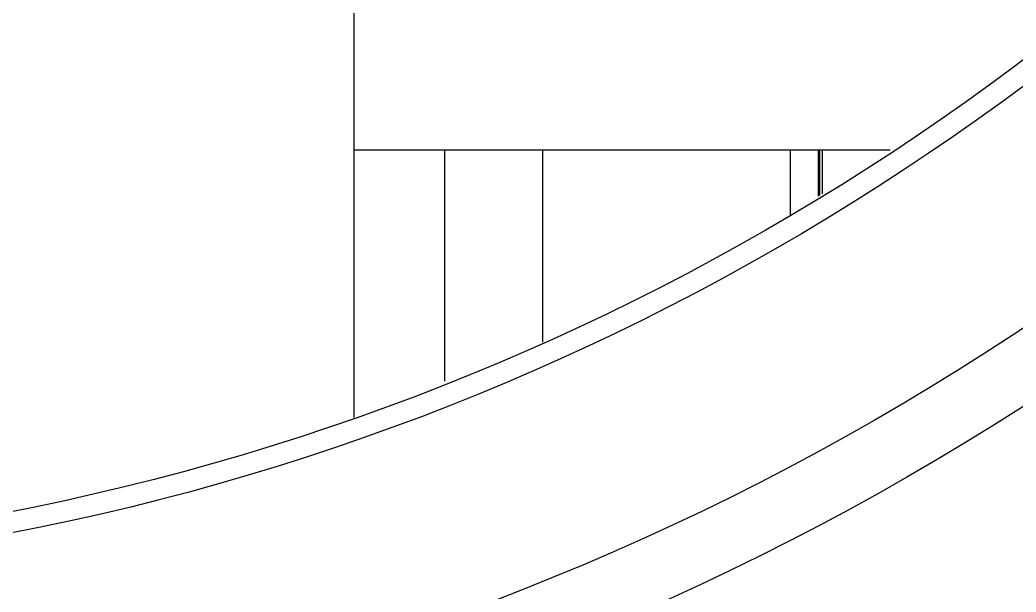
# Model space of a CAD drawing. Extents: x -50 to 48714, y -13211 to 6743.
# Drawn here: x 26030.48 to 26070.74, y -11692.83 to -11669.69 of the extents above; entities that cross this region are included whole.
import ezdxf

# ---------------------------------------------------------------- set-up
doc = ezdxf.new("R2010")
doc.units = 0
doc.header["$LTSCALE"] = 50
doc.layers.get('0').update_dxf_attribs({"linetype": 'CONTINUOUS'})

# ---------------------------------------------------------------- blocks, each defined once
blk = doc.blocks.new('SMAF_UE46_S')
for p, q in [((43.991, -134.51), (43.991, -60.31)), ((65.648, -123.7), (43.991, -123.7)), ((47.657, -133.042), (47.657, -123.7)), ((51.608, -123.7), (51.608, -131.46)), ((61.605, -123.7), (61.605, -126.298)), ((62.757, -125.558), (62.757, -123.7)), ((62.809, -125.524), (62.809, -123.7)), ((62.914, -125.457), (62.914, -123.7))]:
    blk.add_line(p, q)
for radius in [126.5, 111.15, 108.5, 100.5, 99.65]:
    blk.add_circle((11, -40.5), radius)

msp = doc.modelspace()

# ---------------------------------------------------------------- block references
msp.add_blockref('SMAF_UE46_S', (26000, -11551.265))

doc.saveas('drawing.dxf')
